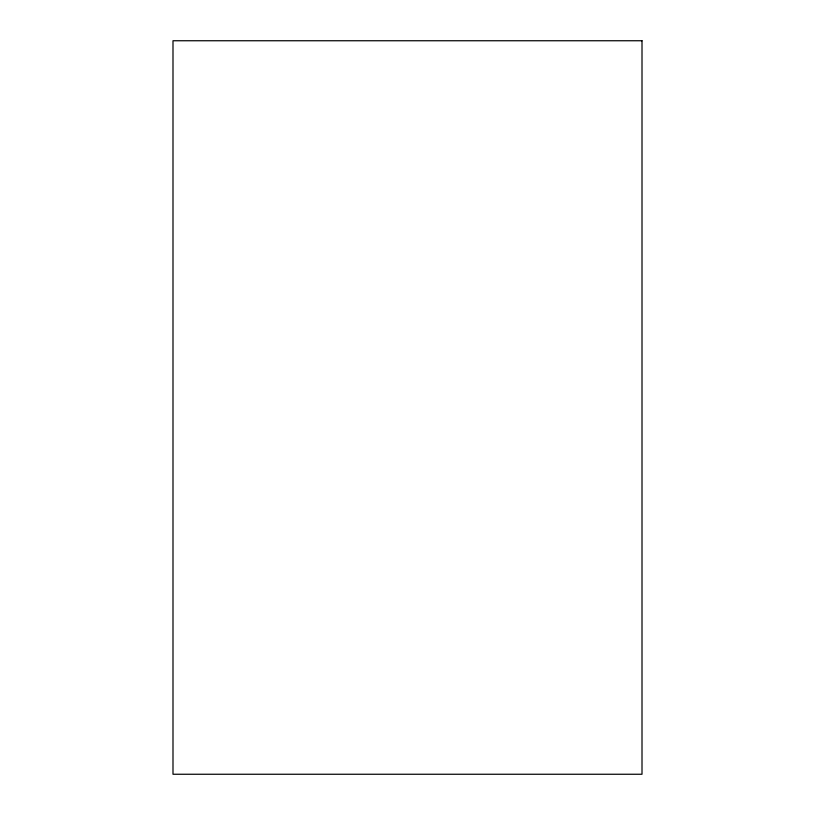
<?xml version="1.0" encoding="UTF-8"?>
<svg xmlns="http://www.w3.org/2000/svg" width="815" height="815" viewBox="0 0 815 815"><rect width="100%" height="100%" fill="white"/><g stroke="black" fill="none" stroke-linecap="round" stroke-linejoin="round"><path stroke-width="1.22" d="M642.006 40.75L172.994 40.75L172.994 774.25L642.006 774.25L642.006 40.75"/></g></svg>
